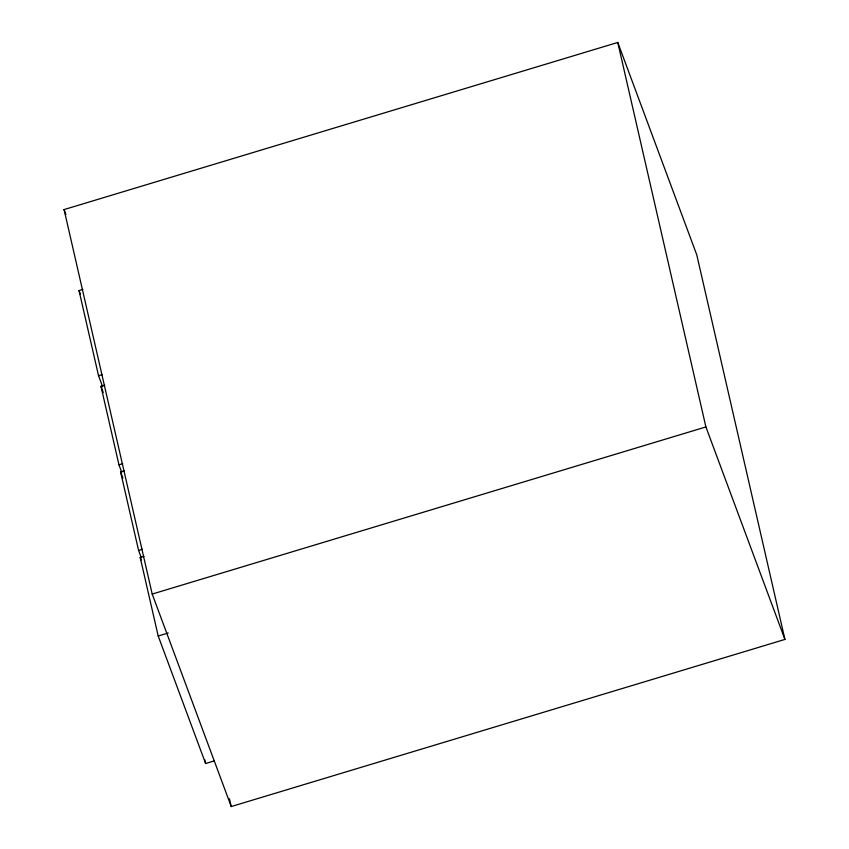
<?xml version="1.0" encoding="UTF-8"?>
<svg xmlns="http://www.w3.org/2000/svg" width="849" height="849" viewBox="0 0 849 849"><rect width="100%" height="100%" fill="white"/><g stroke="black" fill="none" stroke-linecap="round" stroke-linejoin="round"><path stroke-width="1.27" d="M64.078 209.576L617.775 42.45L696.796 254.933L784.922 639.424L231.225 806.55L152.204 594.067L64.078 209.576L65.925 214.542M102.665 386.794L98.537 375.693L79.021 290.549L82.778 289.424M98.537 375.693L102.283 374.558M121.725 472.256L118.966 464.838L100.978 386.337L104.724 385.202M118.966 464.838L122.723 463.703M141.348 557.857L138.589 550.428L120.59 471.927L124.347 470.792M138.589 550.428L142.335 549.292M214.373 760.874L205.617 763.516L158.201 636.018L140.212 557.517L143.959 556.392M152.204 594.067L705.901 426.941L617.775 42.45M158.201 636.018L168.208 633.004M705.901 426.941L784.922 639.424M79.021 290.549L80.4 294.253M100.978 386.337L103.281 392.525M120.59 471.927L122.893 478.114M140.212 557.517L141.136 560M229.453 798.803L231.225 806.55M204.736 759.653L205.617 763.516"/></g></svg>
